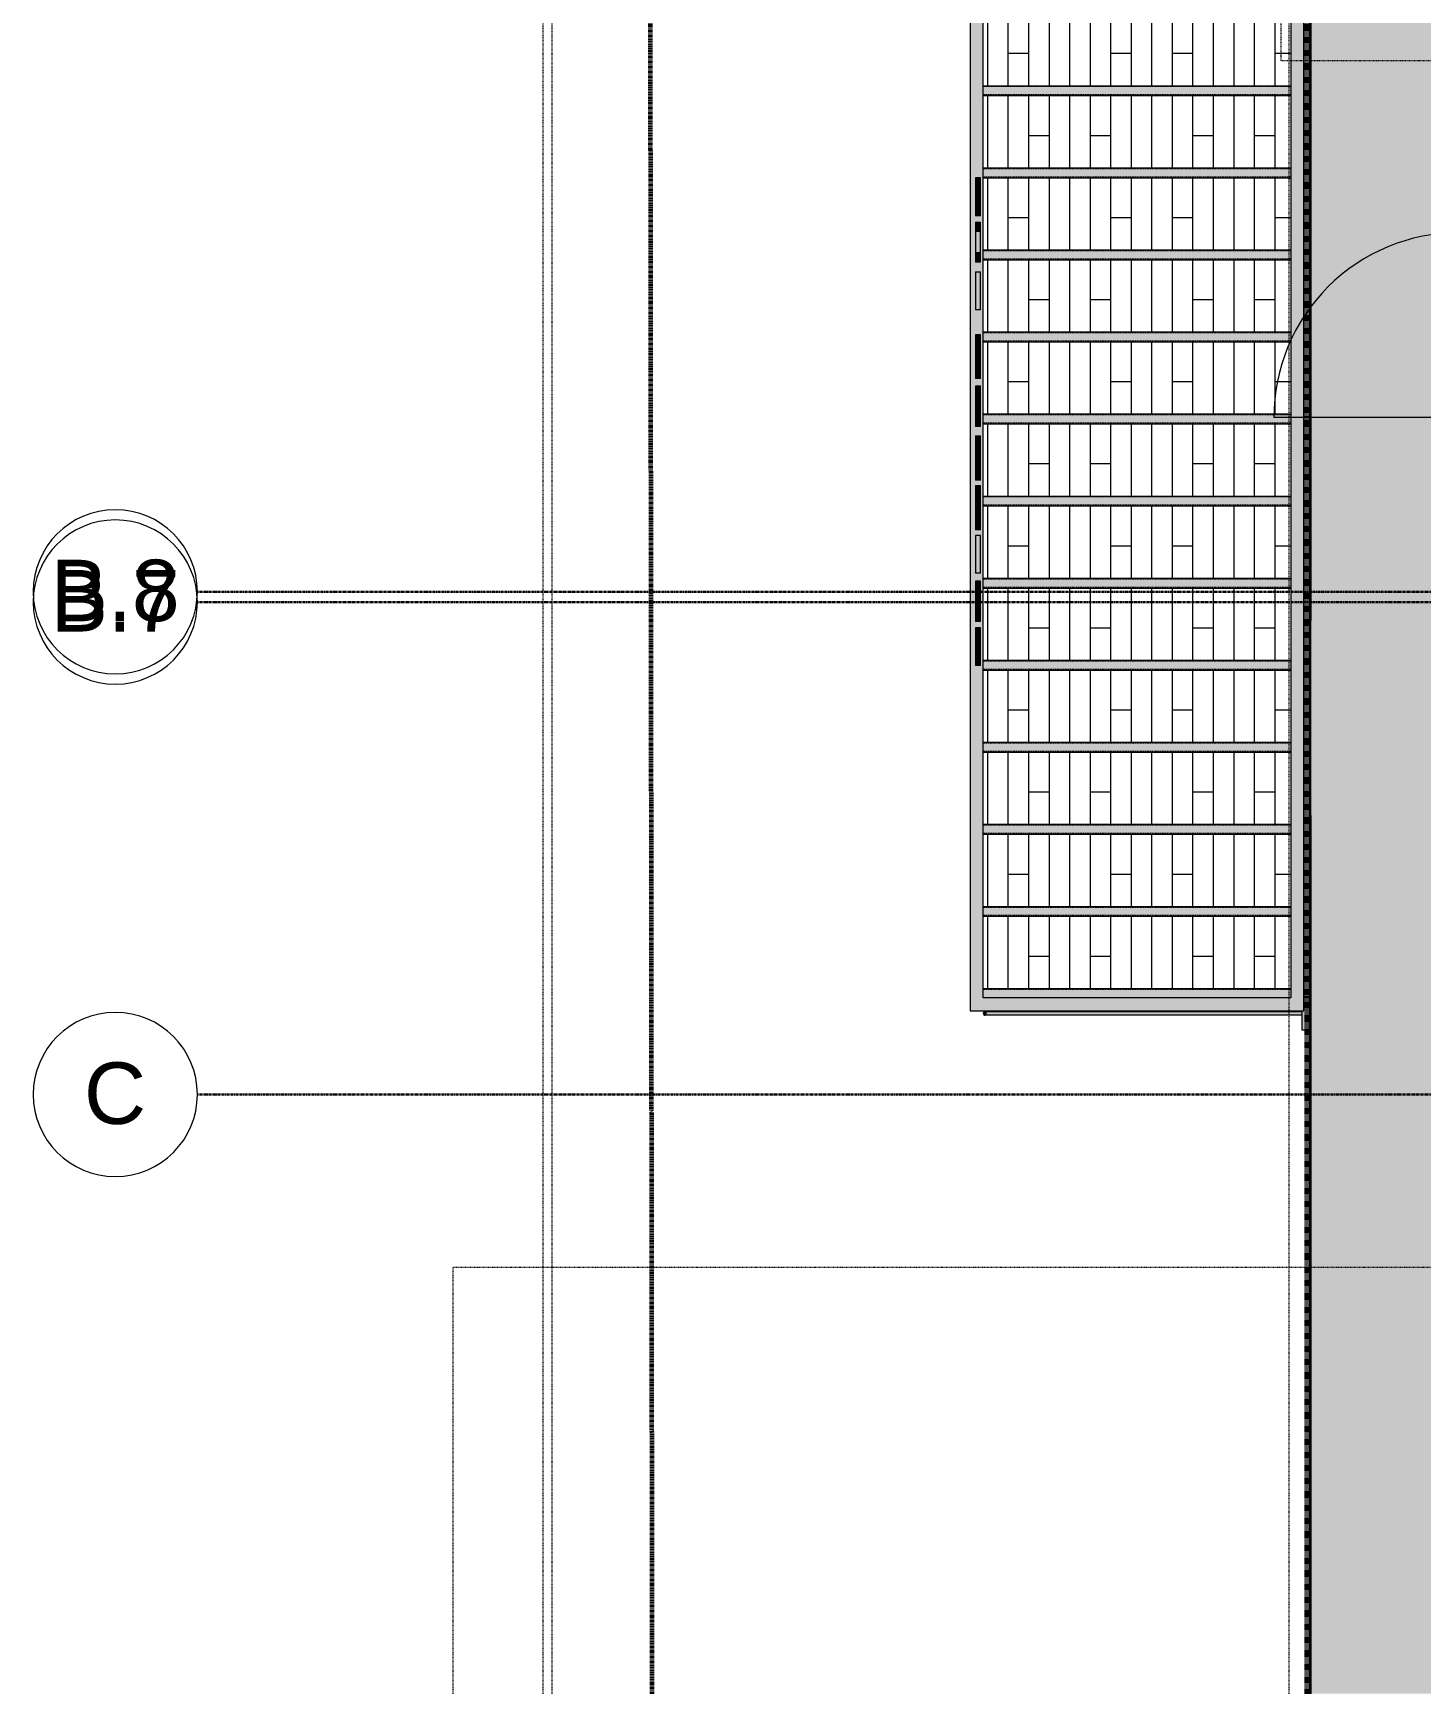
# Model space of a CAD drawing. Header units: inches. Extents: x -4110 to -1807, y 11006 to 12281.
# Drawn here: x -4109 to -3838.5, y 11070.3 to 11394.1 of the extents above; entities that cross this region are included whole.
import ezdxf

# ---------------------------------------------------------------- set-up
doc = ezdxf.new("R2010")
doc.units = ezdxf.units.IN
doc.header["$MEASUREMENT"] = 0
for name, pattern in [('Aligning Line 1_8_', [0.25, 0.125, -0.125]), ('Aligning Line 1_8__2_', [0.25, 0.125, -0.125]), ('Dash 1_16_', [0.125, 0.0625, -0.0625]), ('Double Dash 3_8_', [1, 0.375, -0.125, 0.125, -0.125, 0.125, -0.125]), ('Grid Line 1_2_', [0.875, 0.5, -0.125, 0.125, -0.125]), ('Hidden 1_8__2_', [0.1875, 0.125, -0.0625])]:
    doc.linetypes.add(name, pattern=pattern)
for name, color, linetype, lineweight in [('0-1', 7, 'Continuous', 5), ('0-3', 7, 'Continuous', 9), ('0-4', 250, 'Double Dash 3_8_', 60), ('0-5', 165, 'Continuous', 5), ('A-CLNG-1', 50, 'Continuous', 18), ('A-CLNG-PATT-1', 252, 'Continuous', 18), ('A-DOOR-1', 7, 'Continuous', 9), ('A-FLOR-PATT-1', 251, 'Continuous', 9), ('A-GENM-1', 57, 'Continuous', 5), ('A-GENM-2', 7, 'Continuous', 9), ('A-WALL-1', 8, 'Continuous', 5), ('A-WALL-10', 255, 'Continuous', 18), ('A-WALL-6', 50, 'Continuous', 18), ('C-PROP-LINE-1', 250, 'Double Dash 3_8_', 60), ('C-PROP-LINE-2', 250, 'Dash 1_16_', 60), ('G-ANNO-SYMB', 111, 'Aligning Line 1_8_', 9), ('G-ANNO-SYMB-1', 147, 'Aligning Line 1_8_', 9), ('G-ANNO-SYMB-2', 147, 'Aligning Line 1_8__2_', 9), ('S-BEAM-1', 55, 'Continuous', 9), ('S-BEAM-2', 7, 'Continuous', 9), ('S-BEAM-3', 7, 'Hidden 1_8__2_', 9), ('S-BEAM-4', 130, 'Continuous', 9), ('S-GRID-1', 1, 'Grid Line 1_2_', 30), ('S-GRID-IDEN', 1, 'Continuous', 9), ('S-GRID-IDEN-1', 147, 'Continuous', 9)]:
    doc.layers.add(name, color=color, linetype=linetype, lineweight=lineweight)
doc.styles.add('Arial', font='arial.ttf', dxfattribs={"height": 12})

# ---------------------------------------------------------------- blocks, each defined once
blk = doc.blocks.new('CTR - 1st Phase - Unit Layouts_rvt-1-ENLARGED RCP - 1ST FLOOR PLAN - EAST')
at = {"layer": 'G-ANNO-SYMB-1'}
blk.add_line((-4009.53, 11070.35), (-4009.53, 12240.75), dxfattribs=at)
blk = doc.blocks.new('STOREFRONT DOOR A - ALUM_ STILE W_ GLASS INSET-2790937-ENLARGED RCP - 1ST FLOOR PLAN - EAST')
at = {"layer": 'A-DOOR-1'}
blk.add_line((-18, 2), (-18, 38), dxfattribs=at)
blk.add_arc((-18, 2), 36, 0, 90, dxfattribs=at)
blk = doc.blocks.new('Walls 83 - Walls 3-3290163-ENLARGED RCP - 1ST FLOOR PLAN - EAST')
at = {"layer": 'A-WALL-10'}
h = blk.add_hatch(color=256, dxfattribs=at)
h.paths.add_polyline_path([(-3926.09, 11203.49), (-3861.3, 11203.49), (-3861.3, 11433.39), (-3926.36, 11433.39), (-3926.36, 11203.49)], flags=0)
h.paths.add_polyline_path([(-3863.83, 11206.02), (-3923.83, 11206.02), (-3923.83, 11430.86), (-3863.83, 11430.86), (-3863.83, 11207.54)], flags=0)
h.paths.add_polyline_path([(-3924.32, 11270.8), (-3925.32, 11270.8), (-3925.32, 11278.19), (-3924.32, 11278.19), (-3924.32, 11273.57)], flags=0)
h.paths.add_polyline_path([(-3924.32, 11279.42), (-3925.32, 11279.42), (-3925.32, 11287.27), (-3924.32, 11287.27), (-3924.32, 11281.41)], flags=0)
h.paths.add_polyline_path([(-3925.32, 11288.8), (-3925.32, 11296.19), (-3924.32, 11296.19), (-3924.32, 11288.8)], flags=0)
h.paths.add_polyline_path([(-3925.32, 11297.27), (-3925.32, 11305.88), (-3924.32, 11305.88), (-3924.32, 11297.27), (-3925.32, 11297.27)], flags=0)
h.paths.add_polyline_path([(-3924.32, 11306.96), (-3925.32, 11306.96), (-3925.32, 11315.57), (-3924.32, 11315.57), (-3924.32, 11307.73)], flags=0)
h.paths.add_polyline_path([(-3925.09, 11317.42), (-3925.32, 11317.42), (-3925.32, 11325.27), (-3924.32, 11325.27), (-3924.32, 11317.42)], flags=0)
h.paths.add_polyline_path([(-3925.32, 11326.8), (-3925.32, 11335.27), (-3924.32, 11335.27), (-3924.32, 11326.8), (-3924.99, 11326.8)], flags=0)
h.paths.add_polyline_path([(-3924.32, 11340.19), (-3925.32, 11340.19), (-3925.32, 11347.57), (-3924.32, 11347.57), (-3924.32, 11340.34)], flags=0)
h.paths.add_polyline_path([(-3924.32, 11349.42), (-3925.32, 11349.42), (-3925.32, 11357.27), (-3924.32, 11357.27), (-3924.32, 11349.47)], flags=0)
h.paths.add_polyline_path([(-3925.32, 11358.5), (-3925.32, 11365.88), (-3924.32, 11365.88), (-3924.32, 11358.5), (-3924.64, 11358.5)], flags=0)
at = {"layer": 'A-WALL-6'}
for p, q in [((-3926.36, 11433.39), (-3926.36, 11203.49)), ((-3926.36, 11433.39), (-3861.3, 11433.39)), ((-3861.3, 11203.49), (-3861.3, 11433.39)), ((-3863.83, 11430.86), (-3923.83, 11430.86)), ((-3923.83, 11206.02), (-3923.83, 11430.86)), ((-3863.83, 11430.86), (-3863.83, 11206.02)), ((-3863.83, 11206.02), (-3923.83, 11206.02)), ((-3926.36, 11203.49), (-3861.3, 11203.49))]:
    blk.add_line(p, q, dxfattribs=at)
blk = doc.blocks.new('CISC HSS Rectangular_CSA G40_21_ - HS102x51x4_8-2566941-ENLARGED RCP - 1ST FLOOR PLAN - EAST')
at = {"layer": 'S-BEAM-2'}
for points in [[(1.44, 0.62), (30, 0.62), (30, 1), (-30, 0.99), (-30, 0.62), (-6.98, 0.62)], [(1.44, -0.62), (30, -0.62), (30, 0.62), (-30, 0.62), (-30, -0.62), (-6.98, -0.62)], [(1.44, -1), (30, -0.99), (30, -0.62), (-30, -0.62), (-30, -1), (-6.98, -1)]]:
    blk.add_hatch(color=256, dxfattribs=at).paths.add_polyline_path(points, flags=0)
for p, q in [((-30, 1), (30, 1)), ((30, -1), (-30, -1))]:
    blk.add_line(p, q, dxfattribs=at)
at = {"layer": 'S-BEAM-3'}
for p, q in [((30, 0.81), (-30, 0.81)), ((30, -0.81), (-30, -0.81))]:
    blk.add_line(p, q, dxfattribs=at)
blk = doc.blocks.new('CISC HSS Rectangular_CSA G40_21_ - HS102x51x4_8-2575759-ENLARGED RCP - 1ST FLOOR PLAN - EAST')
at = {"layer": 'S-BEAM-4'}
for points in [[(1.44, 0.62), (30, 0.62), (30, 1), (-30, 0.99), (-30, 0.62), (-6.98, 0.62)], [(1.44, -0.62), (30, -0.62), (30, 0.62), (-30, 0.62), (-30, -0.62), (-6.98, -0.62)], [(1.44, -1), (30, -0.99), (30, -0.62), (-30, -0.62), (-30, -1), (-6.98, -1)]]:
    blk.add_hatch(color=256, dxfattribs=at).paths.add_polyline_path(points, flags=0)
at = {"layer": 'S-BEAM-2'}
for p, q in [((-30, 1), (30, 1)), ((30, -1), (-30, -1))]:
    blk.add_line(p, q, dxfattribs=at)
at = {"layer": 'S-BEAM-3'}
for p, q in [((30, 0.81), (-30, 0.81)), ((30, -0.81), (-30, -0.81))]:
    blk.add_line(p, q, dxfattribs=at)
blk = doc.blocks.new('CISC HSS Rectangular_CSA G40_21_ - HS102x51x4_8-V16-ENLARGED RCP - 1ST FLOOR PLAN - EAST')
at = {"layer": 'S-BEAM-4'}
for points in [[(1.44, 0.62), (30, 0.62), (30, 1), (-30, 0.99), (-30, 0.62), (-6.98, 0.62)], [(1.44, -0.62), (30, -0.62), (30, 0.62), (-30, 0.62), (-30, -0.62), (-6.98, -0.62)], [(1.44, -0.84), (30, -0.81), (30, -0.62), (-30, -0.62), (-30, -0.84), (-6.98, -0.84)]]:
    blk.add_hatch(color=256, dxfattribs=at).paths.add_polyline_path(points, flags=0)
at = {"layer": 'S-BEAM-2'}
blk.add_line((-30, 1), (30, 1), dxfattribs=at)
at = {"layer": 'S-BEAM-3'}
for p, q in [((30, 0.81), (-30, 0.81)), ((30, -0.81), (-30, -0.81))]:
    blk.add_line(p, q, dxfattribs=at)
blk = doc.blocks.new('Walls 4 - Walls 1-3299456-ENLARGED RCP - 1ST FLOOR PLAN - EAST')
at = {"layer": 'S-BEAM-1'}
for points in [[(-3923.57, 11202.64), (-3923.4, 11202.64), (-3923.26, 11202.74), (-3923.21, 11202.81), (-3923.18, 11203.05), (-3923.21, 11203.19), (-3923.26, 11203.27), (-3923.4, 11203.36), (-3923.57, 11203.36), (-3923.71, 11203.27), (-3923.76, 11203.19), (-3923.8, 11203), (-3923.76, 11202.81), (-3923.71, 11202.74), (-3923.62, 11202.68)], [(-3861.72, 11202.63), (-3861.72, 11203.38), (-3923.4, 11203.36), (-3923.26, 11203.27), (-3923.18, 11203.1), (-3923.18, 11202.91), (-3923.26, 11202.74), (-3923.4, 11202.64), (-3923.3, 11202.63), (-3892.39, 11202.63)]]:
    blk.add_hatch(color=256, dxfattribs=at).paths.add_polyline_path(points, flags=0)
at = {"layer": 'S-BEAM-2'}
blk.add_hatch(color=256, dxfattribs=at).paths.add_polyline_path([(-3860.22, 11199.75), (-3860.22, 11206.25), (-3861.3, 11206.25), (-3861.31, 11203.49), (-3861.72, 11203.49), (-3861.72, 11199.75), (-3860.32, 11199.75)], flags=0)
for p, q in [((-3861.3, 11206.25), (-3860.22, 11206.25)), ((-3923.48, 11203.38), (-3861.72, 11203.38)), ((-3861.72, 11202.63), (-3923.48, 11202.63)), ((-3861.72, 11203.49), (-3861.72, 11199.75)), ((-3860.22, 11199.75), (-3861.72, 11199.75))]:
    blk.add_line(p, q, dxfattribs=at)
for start_param, end_param in [(0, 3.141593), (3.141593, 6.283185)]:
    blk.add_ellipse((-3923.48, 11203), major_axis=(0, 0.375), ratio=0.850805, start_param=start_param, end_param=end_param, dxfattribs=at)
blk = doc.blocks.new('Family - ___-1878357-ENLARGED RCP - 1ST FLOOR PLAN - EAST')
at = {"layer": 'C-PROP-LINE-1'}
blk.add_line((-3989.42, 12089.69), (-3988.36, 11070.35), dxfattribs=at)
blk = doc.blocks.new('Family - ___-2835860-ENLARGED RCP - 1ST FLOOR PLAN - EAST')
at = {"layer": 'C-PROP-LINE-2'}
blk.add_line((-3860.72, 11070.35), (-3860.72, 11434.39), dxfattribs=at)
blk = doc.blocks.new('Family - ___-2835932-ENLARGED RCP - 1ST FLOOR PLAN - EAST')
at = {"layer": 'C-PROP-LINE-2'}
blk.add_line((-3860.72, 11070.35), (-3860.72, 12118.59), dxfattribs=at)
blk = doc.blocks.new('CTR - 1st Phase - Shell_rvt-1-ENLARGED RCP - 1ST FLOOR PLAN - EAST')
at = {"layer": 'A-CLNG-PATT-1'}
h = blk.add_hatch(dxfattribs=at)
h.set_pattern_fill('FP_11', color=256, style=0, pattern_type=2)
h.set_pattern_definition([(90, (-2963.524, 11049.389), (4, -2e-16), []), (0, (-2963.524, 11049.389), (8, -8), [4, -28]), (0, (-2959.524, 11065.389), (8, -8), [4, -28])])
h.paths.add_polyline_path([(-3854.03, 11070.35), (-3832.07, 11070.35), (-3832.07, 11432.45), (-3859.97, 11432.45), (-3859.97, 11070.35)], flags=0)
h.paths.add_polyline_path([(-2068.67, 11248.51), (-2068.67, 12117.46), (-2069.11, 12117.03), (-2069.16, 12117.84), (-2096.23, 12089.94), (-2096.33, 12089.94), (-2096.57, 12089.69), (-2096.57, 11851.49), (-2095.82, 11851.49), (-2095.82, 11822.49), (-2096.57, 11822.49), (-2096.57, 11543.49), (-2095.82, 11543.49), (-2095.82, 11514.49), (-2096.57, 11514.49), (-2096.57, 11276.29), (-2096.33, 11276.04), (-2096.2, 11276.04), (-2069.16, 11248.14), (-2069.11, 11248.95)], flags=0)
h.paths.add_polyline_path([(-2068.67, 11247.64), (-2068.67, 11248.51), (-2069.16, 11248.14), (-2068.8, 11247.77)], flags=0)
h.paths.add_polyline_path([(-3858.72, 11549.53), (-3832.07, 11549.53), (-3832.07, 11824.04), (-3859.97, 11824.04), (-3859.97, 11549.53)], flags=0)
h.paths.add_polyline_path([(-3853.15, 11825.79), (-3832.07, 11825.79), (-3832.07, 11971.94), (-3832.14, 11971.94), (-3832.14, 11973.81), (-3832.07, 11973.81), (-3832.07, 12007.94), (-3832.14, 12007.94), (-3832.14, 12009.81), (-3832.07, 12009.81), (-3832.07, 12089.69), (-3859.49, 12117.84), (-3859.51, 12117.38), (-3859.97, 12117.84), (-3859.97, 12085.69), (-3834.85, 12085.69), (-3834.85, 12084.94), (-3859.97, 12084.94), (-3859.97, 11825.79)], flags=0)
h.paths.add_polyline_path([(-2068.67, 12117.46), (-2068.67, 12118.34), (-2069.16, 12117.84), (-2068.92, 12117.65)], flags=0)
h.paths.add_polyline_path([(-3859.49, 12117.84), (-3859.97, 12118.34), (-3859.97, 12117.84), (-3859.73, 12117.84)], flags=0)
at = {"layer": 'A-FLOR-PATT-1'}
h = blk.add_hatch(dxfattribs=at)
h.set_pattern_fill('FP_19', color=256, style=0, pattern_type=2)
h.set_pattern_definition([(270, (-3982.912, -11369.901), (-4, -2e-16), []), (180, (-3982.912, -11369.901), (-8, 8), [4, -28]), (180, (-3986.912, -11385.901), (-8, 8), [4, -28])])
h.paths.add_polyline_path([(-3923.83, 11207.86), (-3863.83, 11207.86), (-3863.83, 11221.86), (-3923.83, 11221.86), (-3923.83, 11212.27)], flags=0)
h.paths.add_polyline_path([(-3883.97, 11223.86), (-3863.83, 11223.86), (-3863.83, 11237.86), (-3923.83, 11237.86), (-3923.83, 11223.86), (-3892.39, 11223.86)], flags=0)
h.paths.add_polyline_path([(-3867.14, 11239.86), (-3863.83, 11239.86), (-3863.83, 11253.86), (-3923.83, 11253.86), (-3923.83, 11239.86), (-3875.56, 11239.86)], flags=0)
h.paths.add_polyline_path([(-3867.14, 11255.86), (-3863.83, 11255.86), (-3863.83, 11269.86), (-3923.83, 11269.86), (-3923.83, 11255.86), (-3875.56, 11255.86)], flags=0)
h.paths.add_polyline_path([(-3875.56, 11271.86), (-3863.83, 11271.86), (-3863.83, 11285.86), (-3923.83, 11285.86), (-3923.83, 11271.86), (-3883.97, 11271.86)], flags=0)
h.paths.add_polyline_path([(-3875.56, 11287.86), (-3863.83, 11287.86), (-3863.83, 11301.86), (-3923.83, 11301.86), (-3923.83, 11287.86), (-3883.97, 11287.86)], flags=0)
h.paths.add_polyline_path([(-3883.97, 11303.86), (-3863.83, 11303.86), (-3863.83, 11317.86), (-3923.83, 11317.86), (-3923.83, 11303.86), (-3892.39, 11303.86)], flags=0)
h.paths.add_polyline_path([(-3900.81, 11319.86), (-3863.83, 11319.86), (-3863.83, 11333.86), (-3923.83, 11333.86), (-3923.83, 11319.86), (-3909.23, 11319.86)], flags=0)
h.paths.add_polyline_path([(-3923.83, 11335.86), (-3863.83, 11335.86), (-3863.83, 11349.86), (-3923.83, 11349.86), (-3923.83, 11344.74)], flags=0)
h.paths.add_polyline_path([(-3923.83, 11351.86), (-3863.83, 11351.86), (-3863.83, 11365.86), (-3923.83, 11365.86), (-3923.83, 11354.2)], flags=0)
h.paths.add_polyline_path([(-3892.39, 11367.86), (-3863.83, 11367.86), (-3863.83, 11381.86), (-3923.83, 11381.86), (-3923.83, 11367.86), (-3900.81, 11367.86)], flags=0)
h.paths.add_polyline_path([(-3923.83, 11383.86), (-3863.83, 11383.86), (-3863.83, 11397.86), (-3923.83, 11397.86), (-3923.83, 11392.05)], flags=0)
h.paths.add_polyline_path([(-3900.81, 11399.86), (-3863.83, 11399.86), (-3863.83, 11413.86), (-3923.83, 11413.86), (-3923.83, 11399.86), (-3909.23, 11399.86)], flags=0)
h.paths.add_polyline_path([(-3909.23, 11415.86), (-3863.83, 11415.86), (-3863.83, 11430.86), (-3923.83, 11430.86), (-3923.83, 11415.86), (-3917.65, 11415.86)], flags=0)
at = {"layer": 'A-GENM-1'}
for points in [[(-3924.32, 11363.11), (-3924.32, 11365.88), (-3925.32, 11365.88), (-3925.32, 11363.11), (-3924.58, 11363.11)], [(-3925.32, 11361.27), (-3924.32, 11361.27), (-3924.32, 11363.11), (-3925.32, 11363.11)], [(-3924.64, 11358.5), (-3924.32, 11358.5), (-3924.32, 11361.27), (-3925.32, 11361.27), (-3925.32, 11358.5)], [(-3924.67, 11355.42), (-3924.32, 11355.42), (-3924.32, 11357.27), (-3925.32, 11357.27), (-3925.32, 11355.42)], [(-3924.32, 11351.27), (-3924.32, 11355.42), (-3925.32, 11355.42), (-3925.32, 11351.27), (-3924.72, 11351.27)], [(-3924.32, 11349.42), (-3924.32, 11351.27), (-3925.32, 11351.27), (-3925.32, 11349.42), (-3924.74, 11349.42)], [(-3924.32, 11340.19), (-3924.32, 11347.57), (-3925.32, 11347.57), (-3925.32, 11340.19), (-3924.84, 11340.19)], [(-3925.32, 11335.19), (-3924.32, 11335.19), (-3924.32, 11335.27), (-3925.32, 11335.27)], [(-3925.32, 11334.95), (-3924.32, 11334.95), (-3924.32, 11335.19), (-3925.32, 11335.19)], [(-3925.32, 11334.57), (-3924.32, 11334.57), (-3924.32, 11334.95), (-3925.32, 11334.95)], [(-3925.32, 11334.02), (-3924.32, 11334.02), (-3924.32, 11334.57), (-3925.32, 11334.57)], [(-3925.32, 11333.35), (-3924.32, 11333.35), (-3924.32, 11334.02), (-3925.32, 11334.02)], [(-3924.92, 11332.6), (-3924.32, 11332.6), (-3924.32, 11333.35), (-3925.32, 11333.35), (-3925.32, 11332.6)], [(-3925.32, 11331.76), (-3924.32, 11331.76), (-3924.32, 11332.6), (-3925.32, 11332.6), (-3925.32, 11331.88)], [(-3924.94, 11330.84), (-3924.32, 11330.84), (-3924.32, 11331.76), (-3925.32, 11331.76), (-3925.32, 11330.84)], [(-3924.32, 11329.41), (-3924.32, 11330.84), (-3925.32, 11330.84), (-3925.32, 11329.41), (-3924.96, 11329.41)], [(-3925.32, 11328.26), (-3924.32, 11328.26), (-3924.32, 11329.41), (-3925.32, 11329.41), (-3925.32, 11328.65)], [(-3925.32, 11327.39), (-3924.32, 11327.39), (-3924.32, 11328.26), (-3925.32, 11328.26)], [(-3924.99, 11326.8), (-3924.32, 11326.8), (-3924.32, 11327.39), (-3925.32, 11327.39), (-3925.32, 11326.8)], [(-3925.32, 11325.22), (-3924.32, 11325.22), (-3924.32, 11325.27), (-3925.32, 11325.27)], [(-3925.32, 11325.07), (-3924.32, 11325.07), (-3924.32, 11325.22), (-3925.32, 11325.22)], [(-3925.32, 11324.86), (-3924.32, 11324.86), (-3924.32, 11325.07), (-3925.32, 11325.07)], [(-3925.32, 11324.51), (-3924.32, 11324.51), (-3924.32, 11324.86), (-3925.32, 11324.86)], [(-3925.32, 11324.01), (-3924.32, 11324.01), (-3924.32, 11324.51), (-3925.32, 11324.51)], [(-3925.32, 11323.36), (-3924.32, 11323.36), (-3924.32, 11324.01), (-3925.32, 11324.01)], [(-3925.32, 11322.46), (-3924.32, 11322.46), (-3924.32, 11323.36), (-3925.32, 11323.36)], [(-3925.32, 11321.22), (-3924.32, 11321.22), (-3924.32, 11322.46), (-3925.32, 11322.46)], [(-3924.32, 11320.17), (-3924.32, 11321.22), (-3925.32, 11321.22), (-3925.32, 11320.17), (-3925.06, 11320.17)], [(-3924.32, 11319.33), (-3924.32, 11320.17), (-3925.32, 11320.17), (-3925.32, 11319.33), (-3925.07, 11319.33)], [(-3925.08, 11318.68), (-3924.32, 11318.68), (-3924.32, 11319.33), (-3925.32, 11319.33), (-3925.32, 11318.68)], [(-3925.32, 11318.17), (-3924.32, 11318.17), (-3924.32, 11318.68), (-3925.32, 11318.68)], [(-3925.32, 11317.81), (-3924.32, 11317.81), (-3924.32, 11318.17), (-3925.32, 11318.17)], [(-3925.32, 11317.58), (-3924.32, 11317.58), (-3924.32, 11317.81), (-3925.32, 11317.81)], [(-3925.32, 11317.42), (-3924.32, 11317.42), (-3924.32, 11317.58), (-3925.32, 11317.58)], [(-3925.32, 11313.73), (-3924.32, 11313.73), (-3924.32, 11315.57), (-3925.32, 11315.57)], [(-3924.32, 11313.3), (-3924.32, 11313.73), (-3925.32, 11313.73), (-3925.32, 11313.3), (-3925.14, 11313.3)], [(-3924.32, 11312.25), (-3924.32, 11313.3), (-3925.32, 11313.3), (-3925.32, 11312.25), (-3925.15, 11312.25)], [(-3925.16, 11311.62), (-3924.32, 11311.62), (-3924.32, 11312.25), (-3925.32, 11312.25), (-3925.32, 11311.62)], [(-3924.32, 11310.52), (-3924.32, 11311.62), (-3925.32, 11311.62), (-3925.32, 11310.52), (-3925.17, 11310.52)], [(-3925.19, 11309.11), (-3924.32, 11309.11), (-3924.32, 11310.52), (-3925.32, 11310.52), (-3925.32, 11309.11)], [(-3925.32, 11306.96), (-3924.32, 11306.96), (-3924.32, 11309.11), (-3925.32, 11309.11)], [(-3925.32, 11304.03), (-3924.32, 11304.03), (-3924.32, 11305.88), (-3925.32, 11305.88)], [(-3924.32, 11303.61), (-3924.32, 11304.03), (-3925.32, 11304.03), (-3925.32, 11303.61), (-3925.25, 11303.61)], [(-3925.32, 11302.56), (-3924.32, 11302.56), (-3924.32, 11303.61), (-3925.32, 11303.61)], [(-3925.27, 11301.93), (-3924.32, 11301.93), (-3924.32, 11302.56), (-3925.32, 11302.56), (-3925.32, 11301.93)], [(-3925.32, 11300.83), (-3924.32, 11300.83), (-3924.32, 11301.93), (-3925.32, 11301.93), (-3925.32, 11300.93)], [(-3925.29, 11299.42), (-3924.32, 11299.42), (-3924.32, 11300.83), (-3925.32, 11300.83), (-3925.32, 11299.42)], [(-3924.32, 11297.27), (-3924.32, 11299.42), (-3925.32, 11299.42), (-3925.32, 11297.27)], [(-3924.32, 11288.8), (-3924.32, 11296.19), (-3925.32, 11296.19), (-3925.32, 11288.8)], [(-3924.32, 11285.42), (-3924.32, 11287.27), (-3925.32, 11287.27), (-3925.32, 11285.42)], [(-3924.32, 11281.41), (-3924.32, 11285.42), (-3925.32, 11285.42), (-3925.32, 11281.41)], [(-3925.32, 11279.42), (-3924.32, 11279.42), (-3924.32, 11281.41), (-3925.32, 11281.41)], [(-3924.32, 11275.42), (-3924.32, 11278.19), (-3925.32, 11278.19), (-3925.32, 11275.42)], [(-3925.32, 11273.57), (-3924.32, 11273.57), (-3924.32, 11275.42), (-3925.32, 11275.42), (-3925.32, 11273.78)], [(-3924.32, 11270.8), (-3924.32, 11273.57), (-3925.32, 11273.57), (-3925.32, 11270.8)]]:
    blk.add_hatch(color=256, dxfattribs=at).paths.add_polyline_path(points, flags=0)
at = {"layer": 'A-WALL-1'}
h = blk.add_hatch(color=256, dxfattribs=at)
h.paths.add_polyline_path([(-3860.22, 11070.35), (-3859.97, 11070.35), (-3859.97, 11241.58), (-3860.22, 11241.58), (-3860.22, 11146.04)], flags=0)
h.paths.add_polyline_path([(-3859.97, 11279.6), (-3859.97, 11424.33), (-3860.22, 11424.33), (-3860.22, 11279.6)], flags=0)
blk.add_hatch(color=256, dxfattribs=at).paths.add_polyline_path([(-3859.97, 11241.58), (-3859.97, 11279.6), (-3860.22, 11279.6), (-3860.22, 11241.58)], flags=0)
at = {"layer": 'A-CLNG-1'}
for p, q in [((-3859.97, 11279.6), (-3859.97, 11424.33)), ((-3859.97, 11241.58), (-3859.97, 11279.6)), ((-3859.97, 11070.35), (-3859.97, 11241.58))]:
    blk.add_line(p, q, dxfattribs=at)
at = {"layer": 'A-GENM-2'}
for p, q in [((-3925.32, 11365.88), (-3925.32, 11363.11)), ((-3924.32, 11365.88), (-3925.32, 11365.88)), ((-3924.32, 11363.11), (-3924.32, 11365.88)), ((-3925.32, 11363.11), (-3925.32, 11361.27)), ((-3925.32, 11363.11), (-3924.32, 11363.11)), ((-3925.32, 11361.27), (-3925.32, 11358.5)), ((-3924.32, 11361.27), (-3925.32, 11361.27)), ((-3924.32, 11361.27), (-3924.32, 11363.11)), ((-3924.32, 11358.5), (-3924.32, 11361.27)), ((-3924.32, 11358.5), (-3925.32, 11358.5)), ((-3925.32, 11357.27), (-3925.32, 11355.42)), ((-3925.32, 11357.27), (-3924.32, 11357.27)), ((-3924.32, 11355.42), (-3924.32, 11357.27)), ((-3925.32, 11355.42), (-3925.32, 11351.27)), ((-3924.32, 11355.42), (-3925.32, 11355.42)), ((-3924.32, 11351.27), (-3924.32, 11355.42)), ((-3925.32, 11351.27), (-3925.32, 11349.42)), ((-3924.32, 11351.27), (-3925.32, 11351.27)), ((-3924.32, 11349.42), (-3924.32, 11351.27)), ((-3924.32, 11349.42), (-3925.32, 11349.42)), ((-3925.32, 11347.57), (-3925.32, 11340.19)), ((-3925.32, 11347.57), (-3924.32, 11347.57)), ((-3924.32, 11340.19), (-3924.32, 11347.57)), ((-3924.32, 11340.19), (-3925.32, 11340.19)), ((-3925.32, 11335.27), (-3925.32, 11335.19)), ((-3924.32, 11335.27), (-3925.32, 11335.27)), ((-3925.32, 11335.19), (-3925.32, 11334.95)), ((-3924.32, 11335.19), (-3925.32, 11335.19)), ((-3925.32, 11334.95), (-3925.32, 11334.57)), ((-3924.32, 11334.95), (-3925.32, 11334.95)), ((-3925.32, 11334.57), (-3925.32, 11334.02)), ((-3924.32, 11334.57), (-3925.32, 11334.57)), ((-3924.32, 11335.19), (-3924.32, 11335.27)), ((-3924.32, 11334.95), (-3924.32, 11335.19)), ((-3924.32, 11334.57), (-3924.32, 11334.95)), ((-3924.32, 11334.02), (-3924.32, 11334.57)), ((-3925.32, 11334.02), (-3925.32, 11333.35)), ((-3924.32, 11334.02), (-3925.32, 11334.02)), ((-3925.32, 11333.35), (-3925.32, 11332.6)), ((-3924.32, 11333.35), (-3925.32, 11333.35)), ((-3925.32, 11332.6), (-3925.32, 11331.76)), ((-3924.32, 11332.6), (-3925.32, 11332.6)), ((-3925.32, 11331.76), (-3925.32, 11330.84)), ((-3924.32, 11331.76), (-3925.32, 11331.76)), ((-3924.32, 11333.35), (-3924.32, 11334.02)), ((-3924.32, 11332.6), (-3924.32, 11333.35)), ((-3924.32, 11331.76), (-3924.32, 11332.6)), ((-3924.32, 11330.84), (-3924.32, 11331.76)), ((-3925.32, 11330.84), (-3925.32, 11329.41)), ((-3924.32, 11330.84), (-3925.32, 11330.84)), ((-3925.32, 11329.41), (-3925.32, 11328.26)), ((-3924.32, 11329.41), (-3925.32, 11329.41)), ((-3925.32, 11328.26), (-3925.32, 11327.39)), ((-3924.32, 11328.26), (-3925.32, 11328.26)), ((-3924.32, 11329.41), (-3924.32, 11330.84)), ((-3924.32, 11328.26), (-3924.32, 11329.41)), ((-3924.32, 11327.39), (-3924.32, 11328.26)), ((-3925.32, 11327.39), (-3925.32, 11326.8)), ((-3924.32, 11327.39), (-3925.32, 11327.39)), ((-3924.32, 11326.8), (-3925.32, 11326.8)), ((-3925.32, 11325.27), (-3925.32, 11325.22)), ((-3924.32, 11325.27), (-3925.32, 11325.27)), ((-3925.32, 11325.22), (-3925.32, 11325.07)), ((-3924.32, 11325.22), (-3925.32, 11325.22)), ((-3925.32, 11325.07), (-3925.32, 11324.86)), ((-3924.32, 11325.07), (-3925.32, 11325.07)), ((-3925.32, 11324.86), (-3925.32, 11324.51)), ((-3924.32, 11324.86), (-3925.32, 11324.86)), ((-3925.32, 11324.51), (-3925.32, 11324.01)), ((-3924.32, 11324.51), (-3925.32, 11324.51)), ((-3924.32, 11326.8), (-3924.32, 11327.39)), ((-3924.32, 11325.22), (-3924.32, 11325.27)), ((-3924.32, 11325.07), (-3924.32, 11325.22)), ((-3924.32, 11324.86), (-3924.32, 11325.07)), ((-3924.32, 11324.51), (-3924.32, 11324.86)), ((-3924.32, 11324.01), (-3924.32, 11324.51)), ((-3925.32, 11324.01), (-3925.32, 11323.36)), ((-3924.32, 11324.01), (-3925.32, 11324.01)), ((-3925.32, 11323.36), (-3925.32, 11322.46)), ((-3924.32, 11323.36), (-3925.32, 11323.36)), ((-3925.32, 11322.46), (-3925.32, 11321.22)), ((-3924.32, 11322.46), (-3925.32, 11322.46)), ((-3924.32, 11323.36), (-3924.32, 11324.01)), ((-3924.32, 11322.46), (-3924.32, 11323.36)), ((-3924.32, 11321.22), (-3924.32, 11322.46)), ((-3925.32, 11321.22), (-3925.32, 11320.17)), ((-3924.32, 11321.22), (-3925.32, 11321.22)), ((-3925.32, 11320.17), (-3925.32, 11319.33)), ((-3925.32, 11320.17), (-3924.32, 11320.17)), ((-3925.32, 11319.33), (-3925.32, 11318.68)), ((-3925.32, 11319.33), (-3924.32, 11319.33)), ((-3925.32, 11318.68), (-3925.32, 11318.17)), ((-3924.32, 11318.68), (-3925.32, 11318.68)), ((-3925.32, 11318.17), (-3925.32, 11317.81)), ((-3924.32, 11318.17), (-3925.32, 11318.17)), ((-3924.32, 11320.17), (-3924.32, 11321.22)), ((-3924.32, 11319.33), (-3924.32, 11320.17)), ((-3924.32, 11318.68), (-3924.32, 11319.33)), ((-3924.32, 11318.17), (-3924.32, 11318.68)), ((-3924.32, 11317.81), (-3924.32, 11318.17)), ((-3925.32, 11317.81), (-3925.32, 11317.58)), ((-3924.32, 11317.81), (-3925.32, 11317.81)), ((-3925.32, 11317.58), (-3925.32, 11317.42)), ((-3925.32, 11317.58), (-3924.32, 11317.58)), ((-3924.32, 11317.42), (-3925.32, 11317.42)), ((-3925.32, 11315.57), (-3925.32, 11313.73)), ((-3925.32, 11315.57), (-3924.32, 11315.57)), ((-3924.32, 11317.58), (-3924.32, 11317.81)), ((-3924.32, 11317.42), (-3924.32, 11317.58)), ((-3924.32, 11313.73), (-3924.32, 11315.57)), ((-3925.32, 11313.73), (-3925.32, 11313.3)), ((-3924.32, 11313.73), (-3925.32, 11313.73)), ((-3925.32, 11313.3), (-3925.32, 11312.25)), ((-3924.32, 11313.3), (-3925.32, 11313.3)), ((-3925.32, 11312.25), (-3925.32, 11311.62)), ((-3924.32, 11312.25), (-3925.32, 11312.25)), ((-3925.32, 11311.62), (-3925.32, 11310.52)), ((-3924.32, 11311.62), (-3925.32, 11311.62)), ((-3924.32, 11313.3), (-3924.32, 11313.73)), ((-3924.32, 11312.25), (-3924.32, 11313.3)), ((-3924.32, 11311.62), (-3924.32, 11312.25)), ((-3924.32, 11310.52), (-3924.32, 11311.62)), ((-3925.32, 11310.52), (-3925.32, 11309.11)), ((-3924.32, 11310.52), (-3925.32, 11310.52)), ((-3925.32, 11309.11), (-3925.32, 11306.96)), ((-3924.32, 11309.11), (-3925.32, 11309.11)), ((-3924.32, 11309.11), (-3924.32, 11310.52)), ((-3924.32, 11306.96), (-3924.32, 11309.11)), ((-3924.32, 11306.96), (-3925.32, 11306.96)), ((-3925.32, 11305.88), (-3925.32, 11304.03)), ((-3925.32, 11305.88), (-3924.32, 11305.88)), ((-3924.32, 11304.03), (-3924.32, 11305.88)), ((-3925.32, 11304.03), (-3925.32, 11303.61)), ((-3924.32, 11304.03), (-3925.32, 11304.03)), ((-3925.32, 11303.61), (-3925.32, 11302.56)), ((-3924.32, 11303.61), (-3925.32, 11303.61)), ((-3925.32, 11302.56), (-3925.32, 11301.93)), ((-3924.32, 11302.56), (-3925.32, 11302.56)), ((-3925.32, 11301.93), (-3925.32, 11300.83)), ((-3925.32, 11301.93), (-3924.32, 11301.93)), ((-3924.32, 11303.61), (-3924.32, 11304.03)), ((-3924.32, 11302.56), (-3924.32, 11303.61)), ((-3924.32, 11301.93), (-3924.32, 11302.56)), ((-3924.32, 11300.83), (-3924.32, 11301.93)), ((-3925.32, 11300.83), (-3925.32, 11299.42)), ((-3924.32, 11300.83), (-3925.32, 11300.83)), ((-3925.32, 11299.42), (-3925.32, 11297.27)), ((-3924.32, 11299.42), (-3925.32, 11299.42)), ((-3924.32, 11299.42), (-3924.32, 11300.83)), ((-3924.32, 11297.27), (-3924.32, 11299.42)), ((-3924.32, 11297.27), (-3925.32, 11297.27)), ((-3925.32, 11296.19), (-3925.32, 11288.8)), ((-3924.32, 11296.19), (-3925.32, 11296.19)), ((-3924.32, 11288.8), (-3924.32, 11296.19)), ((-3924.32, 11288.8), (-3925.32, 11288.8)), ((-3925.32, 11287.27), (-3925.32, 11285.42)), ((-3924.32, 11287.27), (-3925.32, 11287.27)), ((-3924.32, 11285.42), (-3924.32, 11287.27)), ((-3925.32, 11285.42), (-3925.32, 11281.41)), ((-3924.32, 11285.42), (-3925.32, 11285.42)), ((-3924.32, 11281.41), (-3924.32, 11285.42)), ((-3925.32, 11281.41), (-3925.32, 11279.42)), ((-3924.32, 11281.41), (-3925.32, 11281.41)), ((-3924.32, 11279.42), (-3925.32, 11279.42)), ((-3924.32, 11279.42), (-3924.32, 11281.41)), ((-3925.32, 11278.19), (-3925.32, 11275.42)), ((-3924.32, 11278.19), (-3925.32, 11278.19)), ((-3924.32, 11275.42), (-3924.32, 11278.19)), ((-3925.32, 11275.42), (-3925.32, 11273.57)), ((-3924.32, 11275.42), (-3925.32, 11275.42)), ((-3925.32, 11273.57), (-3925.32, 11270.8)), ((-3925.32, 11273.57), (-3924.32, 11273.57)), ((-3924.32, 11273.57), (-3924.32, 11275.42)), ((-3924.32, 11270.8), (-3924.32, 11273.57)), ((-3924.32, 11270.8), (-3925.32, 11270.8))]:
    blk.add_line(p, q, dxfattribs=at)
at = {"layer": 'A-WALL-6'}
for p, q in [((-3860.22, 11424.33), (-3860.22, 11279.6)), ((-3859.97, 11424.33), (-3859.97, 11279.6)), ((-3860.22, 11279.6), (-3860.22, 11241.58)), ((-3859.97, 11279.6), (-3860.22, 11279.6)), ((-3860.22, 11241.58), (-3860.22, 11070.35)), ((-3860.22, 11241.58), (-3859.97, 11241.58)), ((-3859.97, 11241.58), (-3859.97, 11070.35))]:
    blk.add_line(p, q, dxfattribs=at)
at = {"layer": '0-3'}
for name, p in [('Walls 83 - Walls 3-3290163-ENLARGED RCP - 1ST FLOOR PLAN - EAST', (0, 0)), ('CISC HSS Rectangular_CSA G40_21_ - HS102x51x4_8-2566941-ENLARGED RCP - 1ST FLOOR PLAN - EAST', (-3893.83, 11382.86)), ('CISC HSS Rectangular_CSA G40_21_ - HS102x51x4_8-2566941-ENLARGED RCP - 1ST FLOOR PLAN - EAST', (-3893.83, 11366.86)), ('CISC HSS Rectangular_CSA G40_21_ - HS102x51x4_8-2566941-ENLARGED RCP - 1ST FLOOR PLAN - EAST', (-3893.83, 11350.86)), ('CISC HSS Rectangular_CSA G40_21_ - HS102x51x4_8-2566941-ENLARGED RCP - 1ST FLOOR PLAN - EAST', (-3893.83, 11334.86)), ('CISC HSS Rectangular_CSA G40_21_ - HS102x51x4_8-2575759-ENLARGED RCP - 1ST FLOOR PLAN - EAST', (-3893.83, 11318.86)), ('CISC HSS Rectangular_CSA G40_21_ - HS102x51x4_8-2575759-ENLARGED RCP - 1ST FLOOR PLAN - EAST', (-3893.83, 11302.86)), ('CISC HSS Rectangular_CSA G40_21_ - HS102x51x4_8-2575759-ENLARGED RCP - 1ST FLOOR PLAN - EAST', (-3893.83, 11286.86)), ('CISC HSS Rectangular_CSA G40_21_ - HS102x51x4_8-2575759-ENLARGED RCP - 1ST FLOOR PLAN - EAST', (-3893.83, 11270.86)), ('CISC HSS Rectangular_CSA G40_21_ - HS102x51x4_8-2575759-ENLARGED RCP - 1ST FLOOR PLAN - EAST', (-3893.83, 11254.86)), ('CISC HSS Rectangular_CSA G40_21_ - HS102x51x4_8-2575759-ENLARGED RCP - 1ST FLOOR PLAN - EAST', (-3893.83, 11238.86)), ('CISC HSS Rectangular_CSA G40_21_ - HS102x51x4_8-2575759-ENLARGED RCP - 1ST FLOOR PLAN - EAST', (-3893.83, 11222.86)), ('CISC HSS Rectangular_CSA G40_21_ - HS102x51x4_8-V16-ENLARGED RCP - 1ST FLOOR PLAN - EAST', (-3893.83, 11206.86)), ('Walls 4 - Walls 1-3299456-ENLARGED RCP - 1ST FLOOR PLAN - EAST', (0, 0))]:
    blk.add_blockref(name, p, dxfattribs=at)
at = {"layer": '0-3', "rotation": 89.99999999999899}
blk.add_blockref('STOREFRONT DOOR A - ALUM_ STILE W_ GLASS INSET-2790937-ENLARGED RCP - 1ST FLOOR PLAN - EAST', (-3829.14, 11337.19), dxfattribs=at)
at = {"layer": '0-4'}
for name in ['Family - ___-1878357-ENLARGED RCP - 1ST FLOOR PLAN - EAST', 'Family - ___-2835932-ENLARGED RCP - 1ST FLOOR PLAN - EAST', 'Family - ___-2835860-ENLARGED RCP - 1ST FLOOR PLAN - EAST']:
    blk.add_blockref(name, (0, 0), dxfattribs=at)
blk = doc.blocks.new('CTR - 1st Phase -Stairs _ Elevators_rvt-1-ENLARGED RCP - 1ST FLOOR PLAN - EAST')
at = {"layer": 'G-ANNO-SYMB-1'}
for p, q in [((-3865.75, 11388.71), (-3865.75, 11608.39)), ((-3429.67, 11388.71), (-3865.75, 11388.71))]:
    blk.add_line(p, q, dxfattribs=at)
blk = doc.blocks.new('Grid - Grid Head - Circle-1738874-ENLARGED RCP - 1ST FLOOR PLAN - EAST')
at = {"layer": 'S-GRID-IDEN-1'}
for start, end in [(360, 180), (180, 360)]:
    blk.add_arc((0, 0), 0.25, start, end, dxfattribs=at)
blk = doc.blocks.new('CTR - 1st Phase - Structure_rvt-1-ENLARGED RCP - 1ST FLOOR PLAN - EAST')
at = {"layer": 'G-ANNO-SYMB-2'}
for p, q in [((-4007.78, 11070.35), (-4007.78, 12243.6)), ((-3864.19, 11070.35), (-3864.19, 12122.03))]:
    blk.add_line(p, q, dxfattribs=at)
at = {"layer": 'S-GRID-1'}
for p, q in [((-1807.14, 11285.19), (-4076.95, 11285.19)), ((-1807.14, 11283.19), (-4076.95, 11283.19)), ((-1807.14, 11187.19), (-4076.95, 11187.19))]:
    blk.add_line(p, q, dxfattribs=at)
at = {"layer": '0-5', "xscale": 63.99999999999997, "yscale": 63.99999999999997, "zscale": 63.99999999999997, "rotation": 89.99999999999986}
for p in [(-4092.95, 11285.19), (-4092.95, 11283.19), (-4092.95, 11187.19)]:
    blk.add_blockref('Grid - Grid Head - Circle-1738874-ENLARGED RCP - 1ST FLOOR PLAN - EAST', p, dxfattribs=at)
at = {"layer": 'S-GRID-IDEN', "char_height": 12, "attachment_point": 1, "style": 'Arial'}
for s, insert, width in [('B.8', (-4105.56, 11291.44), 30.502), ('B.7', (-4105.56, 11289.44), 30.502), ('C', (-4099.06, 11193.44), 14.746)]:
    blk.add_mtext(s, dxfattribs=dict(at, insert=insert, width=width))

msp = doc.modelspace()

# ---------------------------------------------------------------- linework, layer by layer
at = {"layer": 'G-ANNO-SYMB'}
for p in [(-4027.08, 11070.35), (-1871.64, 11153.43)]:
    msp.add_line(p, (-4027.08, 11153.43), dxfattribs=at)

# ---------------------------------------------------------------- block references
at = {"layer": '0-1'}
for name in ['CTR - 1st Phase - Structure_rvt-1-ENLARGED RCP - 1ST FLOOR PLAN - EAST', 'CTR - 1st Phase -Stairs _ Elevators_rvt-1-ENLARGED RCP - 1ST FLOOR PLAN - EAST', 'CTR - 1st Phase - Shell_rvt-1-ENLARGED RCP - 1ST FLOOR PLAN - EAST', 'CTR - 1st Phase - Unit Layouts_rvt-1-ENLARGED RCP - 1ST FLOOR PLAN - EAST']:
    msp.add_blockref(name, (0, 0), dxfattribs=at)

doc.saveas('drawing.dxf')
